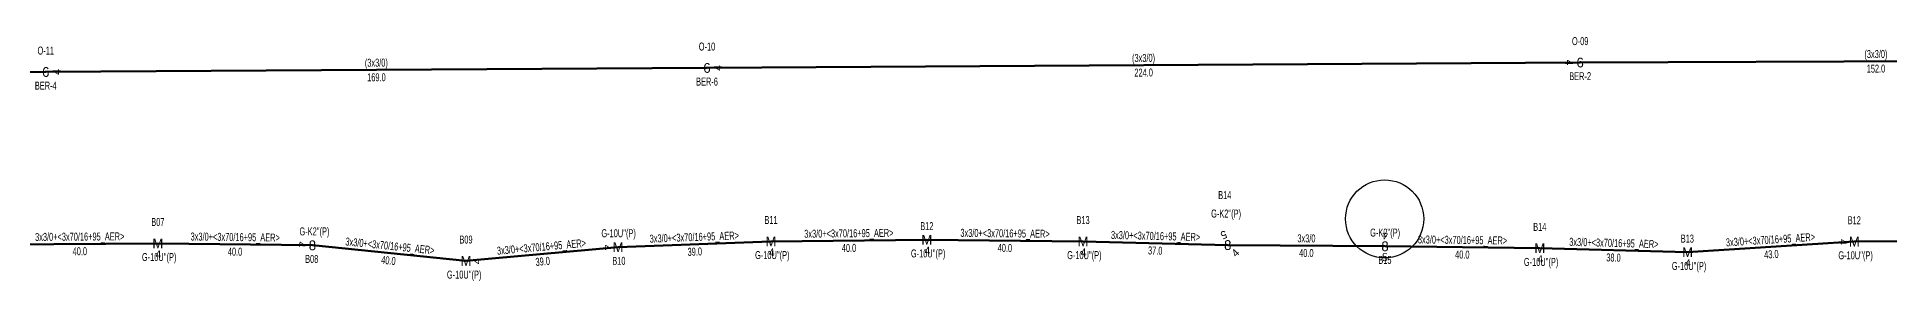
# Model space of a CAD drawing. Header units: millimetres. Extents: x 542876 to 548433, y 4216806 to 4221056.
# Drawn here: x 546492.5 to 546967.2, y 4220796.6 to 4220859.2 of the extents above; entities that cross this region are included whole.
import ezdxf
from ezdxf.enums import TextEntityAlignment as Align

# ---------------------------------------------------------------- set-up
doc = ezdxf.new("R2010")
doc.units = ezdxf.units.MM
for name, color, linetype, lineweight in [('DIREK_ENH_MEVCUT', 6, 'Continuous', 25), ('DIREK_OG_YENI', 10, 'Continuous', 25), ('HAT_ENH_HAVAI_MEVCUT', 6, 'Continuous', 70), ('HAT_OG_HAVAI_YENI', 1, 'Continuous', 70), ('KULLANICI', 1, 'Continuous', 25)]:
    doc.layers.add(name, color=color, linetype=linetype, lineweight=lineweight)
doc.styles.add('Direk', font='B_CAD')
doc.styles.get("Standard").update_dxf_attribs({"font": 'Arial'})

msp = doc.modelspace()

# ---------------------------------------------------------------- linework, layer by layer
at = {"layer": 'HAT_ENH_HAVAI_MEVCUT'}
for p, q in [((546664.112, 4220851.279), (546494.713, 4220850.243)), ((546887.807401, 4220852.671938), (546664.112, 4220851.279)), ((547039.359, 4220853.288), (546887.807401, 4220852.671938)), ((546494.713, 4220850.243), (546326.123827, 4220849.357323))]:
    msp.add_line(p, q, dxfattribs=at)
at = {"layer": 'HAT_OG_HAVAI_YENI'}
for p, q in [((546523.422544, 4220806.249395), (546483.422, 4220805.968466)), ((546563.021116, 4220805.753398), (546523.422544, 4220806.249395)), ((546602.36555, 4220801.73629), (546563.021116, 4220805.753398)), ((546641.337855, 4220805.26892), (546602.36555, 4220801.73629)), ((546680.501045, 4220806.750948), (546641.337855, 4220805.26892)), ((546720.435789, 4220807.182768), (546680.501045, 4220806.750948)), ((546760.450452, 4220806.735911), (546720.435789, 4220807.182768)), ((546797.52867, 4220805.819909), (546760.450452, 4220806.735911)), ((546837.815273, 4220805.506667), (546797.52867, 4220805.819909)), ((546877.468283, 4220804.993666), (546837.815273, 4220805.506667)), ((546915.316848, 4220803.983836), (546877.468283, 4220804.993666)), ((546958.036031, 4220806.695213), (546915.316848, 4220803.983836)), ((546997.168317, 4220806.955151), (546958.036031, 4220806.695213))]:
    msp.add_line(p, q, dxfattribs=at)
at = {"layer": 'KULLANICI'}
msp.add_circle((546837.716188, 4220812.532813), 10.016251, dxfattribs=at)

# ---------------------------------------------------------------- texts
at = {"layer": 'DIREK_ENH_MEVCUT', "width": 0.53}
for s, p in [('O-11', (546494.713, 4220855.743)), ('O-10', (546664.112, 4220856.779)), ('O-09', (546887.807401, 4220858.171938)), ('BER-4', (546494.713, 4220846.743)), ('BER-6', (546664.112, 4220847.779)), ('BER-2', (546887.807401, 4220849.171938))]:
    msp.add_text(s, height=2.05, dxfattribs=at).set_placement(p, align=Align.MIDDLE_CENTER)
at = {"layer": 'DIREK_ENH_MEVCUT', "style": 'Direk'}
for p in [(546494.713, 4220850.243), (546664.112, 4220851.279), (546887.807401, 4220852.671938)]:
    msp.add_text('6', height=2.5, dxfattribs=at).set_placement(p, align=Align.MIDDLE_CENTER)
at = {"layer": 'DIREK_ENH_MEVCUT', "color": 32, "style": 'Direk'}
for rotation, p in [(450.175202, (546497.512987, 4220850.251562)), (450.178388, (546666.911986, 4220851.287718)), (270.178388, (546885.007415, 4220852.663221))]:
    msp.add_text('4', height=2, rotation=rotation, dxfattribs=at).set_placement(p, align=Align.MIDDLE_CENTER)
at = {"layer": 'DIREK_OG_YENI', "width": 0.53}
for s, p in [('B14', (546796.76696, 4220818.651284)), ('B07', (546523.422544, 4220811.749395)), ('B11', (546680.501045, 4220812.250948)), ('B13', (546760.450452, 4220812.235911)), ("G-K2''(P)", (546797.093486, 4220813.905207)), ('B12', (546958.036031, 4220812.195213)), ("G-K2''(P)", (546563.540085, 4220809.332548)), ('B09', (546602.36555, 4220807.23629)), ("G-10U''(P)", (546641.468605, 4220808.857838)), ('B12', (546720.440547, 4220810.682764)), ("G-K2''(P)", (546837.842546, 4220809.019039)), ('B14', (546877.468283, 4220810.493666)), ('B13', (546915.26239, 4220807.483413)), ("G-10U''(P)", (546523.759754, 4220802.749395)), ('B08', (546562.843605, 4220802.257903)), ("G-10U''(P)", (546680.838255, 4220803.250948)), ("G-10U''(P)", (546720.768238, 4220803.680526)), ("G-10U''(P)", (546760.787662, 4220803.235911)), ('B15', (546837.788098, 4220802.006772)), ("G-10U''(P)", (546958.373242, 4220803.195213)), ("G-10U''(P)", (546601.901579, 4220798.23629)), ('B10', (546641.538868, 4220801.774697)), ("G-10U''(P)", (546877.805493, 4220801.493666)), ("G-10U''(P)", (546915.708915, 4220800.458566))]:
    msp.add_text(s, height=2.05, dxfattribs=at).set_placement(p, align=Align.MIDDLE_CENTER)
at = {"layer": 'DIREK_OG_YENI', "style": 'Direk'}
for s, p in [('M', (546680.501045, 4220806.750948)), ('M', (546720.435789, 4220807.182768)), ('M', (546760.450452, 4220806.735911)), ('M', (546958.036031, 4220806.695213)), ('M', (546523.422544, 4220806.249395)), ('8', (546563.021116, 4220805.753398)), ('M', (546602.36555, 4220801.73629)), ('M', (546641.337855, 4220805.26892)), ('8', (546797.52867, 4220805.819909)), ('8', (546837.815273, 4220805.506667)), ('M', (546877.468283, 4220804.993666)), ('M', (546915.316848, 4220803.983836))]:
    msp.add_text(s, height=2.5, dxfattribs=at).set_placement(p, align=Align.MIDDLE_CENTER)
at = {"layer": 'DIREK_OG_YENI', "color": 32, "style": 'Direk'}
for s, rotation, p in [('5', 201.327245, (546796.510326, 4220808.42816)), ('4', 539.406959, (546837.844254, 4220808.306517)), ('4', 362.952805, (546523.566781, 4220803.453112)), ('4', 265.516051, (546560.229686, 4220805.972302)), ('4', 271.546475, (546638.538875, 4220805.193354)), ('4', 363.835198, (546680.688328, 4220803.957218)), ('4', 363.021028, (546720.583356, 4220804.386659)), ('4', 362.431704, (546760.569251, 4220803.938432)), ('4', 404.069668, (546799.476161, 4220803.808124)), ('5', 359.332876, (546837.782672, 4220802.706857)), ('4', 362.381006, (546877.584608, 4220802.196083)), ('4', 271.81584, (546955.237438, 4220806.606489)), ('4', 448.814058, (546605.16495, 4220801.678338)), ('4', 362.408908, (546915.434534, 4220801.186311))]:
    msp.add_text(s, height=2, rotation=rotation, dxfattribs=at).set_placement(p, align=Align.MIDDLE_CENTER)
at = {"layer": 'HAT_ENH_HAVAI_MEVCUT', "lineweight": 30, "width": 0.53}
for rotation, p in [(360.232908, (546963.579745, 4220853.829962, 273443.903701)), (360.350402, (546579.407302, 4220851.610984, 273247.3565)), (360.356773, (546775.954408, 4220852.825453, 273332.056))]:
    msp.add_text('(3x3/0)', height=2.05, rotation=rotation, dxfattribs=at).set_placement(p, align=Align.CENTER)
for s, rotation, p in [('224.0', 360.356773, (546775.964994, 4220851.125486, 273332.056)), ('152.0', 360.232908, (546963.586656, 4220852.129976, 273443.903701)), ('169.0', 360.350402, (546579.417698, 4220849.911016, 273247.3565))]:
    msp.add_text(s, height=2.05, rotation=rotation, dxfattribs=at).set_placement(p, align=Align.TOP_CENTER)
at = {"layer": 'HAT_OG_HAVAI_YENI', "lineweight": 30, "width": 0.53}
for s, rotation, p in [('3x3/0+<3x70/16+95_AER>', 360.402389, (546503.416302, 4220806.958909, 273241.711)), ('3x3/0+<3x70/16+95_AER>', 359.282373, (546543.232476, 4220806.85133, 273261.711272)), ('3x3/0+<3x70/16+95_AER>', 362.167175, (546660.887307, 4220806.859326, 273320.668928)), ('3x3/0+<3x70/16+95_AER>', 360.619522, (546700.459226, 4220807.816808, 273340.250522)), ('3x3/0+<3x70/16+95_AER>', 359.360186, (546740.452612, 4220807.809286, 273360.217894)), ('3x3/0+<3x70/16+95_AER>', 358.584819, (546779.010553, 4220807.127651, 273380.225226)), ('3x3/0', 359.554515, (546817.67858, 4220806.513262, 273398.764335)), ('3x3/0+<3x70/16+95_AER>', 359.258791, (546857.652774, 4220806.100095, 273418.907637)), ('3x3/0+<3x70/16+95_AER>', 363.631678, (546936.622599, 4220806.187818, 273457.658424)), ('3x3/0+<3x70/16+95_AER>', 354.170242, (546582.77967, 4220804.590448, 273281.510558)), ('3x3/0+<3x70/16+95_AER>', 365.179399, (546621.774969, 4220804.349134, 273301.182775)), ('3x3/0+<3x70/16+95_AER>', 358.471667, (546896.415236, 4220805.338449, 273438.734142))]:
    msp.add_text(s, height=2.05, rotation=rotation, dxfattribs=at).set_placement(p, align=Align.CENTER)
for s, rotation, p in [('40.0', 360.402389, (546503.428241, 4220805.258951, 273241.711)), ('40.0', 359.282373, (546543.211184, 4220805.151463, 273261.711272)), ('40.0', 354.170242, (546582.606996, 4220802.899241, 273281.510558)), ('39.0', 362.167175, (546660.951593, 4220805.160542, 273320.668928)), ('40.0', 360.619522, (546700.477608, 4220806.116908, 273340.250522)), ('40.0', 359.360186, (546740.433629, 4220806.109392, 273360.217894)), ('37.0', 358.584819, (546778.968568, 4220805.428169, 273380.225226)), ('40.0', 359.554515, (546817.665363, 4220804.813314, 273398.764335)), ('40.0', 359.258791, (546857.630782, 4220804.400237, 273418.907637)), ('38.0', 358.471667, (546896.369895, 4220803.639053, 273438.734142)), ('43.0', 363.631678, (546936.730281, 4220804.491231, 273457.658424)), ('39.0', 365.179399, (546621.928436, 4220802.656076, 273301.182775))]:
    msp.add_text(s, height=2.05, rotation=rotation, dxfattribs=at).set_placement(p, align=Align.TOP_CENTER)

doc.saveas('drawing.dxf')
